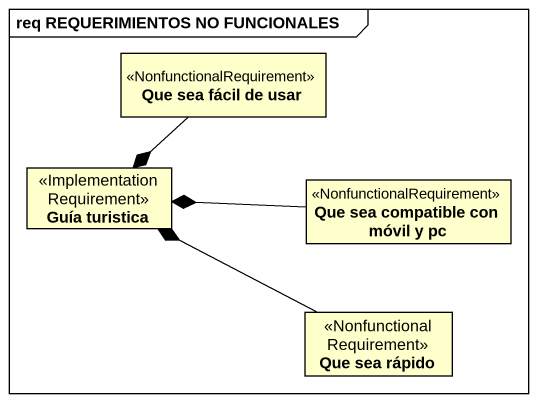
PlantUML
@startuml
mainframe req REQUERIMIENTOS NO FUNCIONALES
hide circle
hide empty members
class "Que sea fácil de usar" as Que_sea_fácil_de_usar <<NonfunctionalRequirement>>
class "Guía turistica" as Guía_turistica <<ImplementationRequirement>>
class "Que sea compatible con móvil y pc" as Que_sea_compatible_con <<NonfunctionalRequirement>>
class "Que sea rápido" as Que_sea_rápido <<NonfunctionalRequirement>>
Que_sea_fácil_de_usar --* Guía_turistica
Que_sea_compatible_con -left-* Guía_turistica
Que_sea_rápido -left-* Guía_turistica
@enduml
